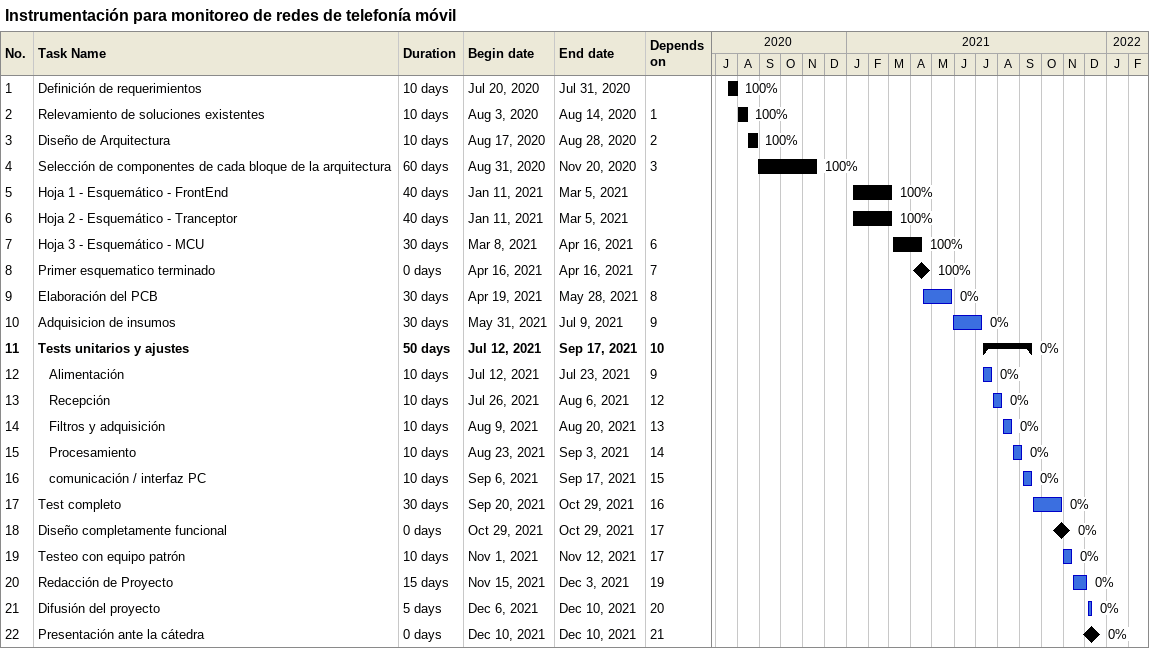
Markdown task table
Instrumentación para monitoreo de redes de telefonía móvil

| ID | Level | Task | Duration | Start | Finish | Predecessors | % complete |
|---|---|---|---|---|---|---|---|
| 1 | 1 | Definición de requerimientos | 10d | 2020-07-20 | 2020-07-31 |  | 100 |
| 2 | 1 | Relevamiento de soluciones existentes | 10d | 2020-08-03 | 2020-08-14 | 1 | 100 |
| 3 | 1 | Diseño de Arquitectura | 10d | 2020-08-17 | 2020-08-28 | 2 | 100 |
| 4 | 1 | Selección de componentes de cada bloque de la arquitectura | 60d | 2020-08-31 | 2020-11-20 | 3 | 100 |
| 5 | 1 | Hoja 1 - Esquemático - FrontEnd | 40d | 2021-01-11 | 2021-03-05 |  | 100 |
| 6 | 1 | Hoja 2 - Esquemático - Tranceptor | 40d | 2021-01-11 | 2021-03-05 |  | 100 |
| 7 | 1 | Hoja 3 - Esquemático - MCU | 30d | 2021-03-08 | 2021-04-16 | 6 | 100 |
| 8 | 1 | Primer esquematico terminado | 0d | 2021-04-16 | 2021-04-16 | 7 | 100 |
| 9 | 1 | Elaboración del PCB | 30d | 2021-04-19 | 2021-05-28 | 8 | 0 |
| 10 | 1 | Adquisicion de insumos | 30d | 2021-05-31 | 2021-07-09 | 9 | 0 |
| 11 | 1 | **Tests unitarios y ajustes** | 50d | 2021-07-12 | 2021-09-17 | 10 | 0 |
| 12 | 2 | Alimentación | 10d | 2021-07-12 | 2021-07-23 | 9 | 0 |
| 13 | 2 | Recepción | 10d | 2021-07-26 | 2021-08-06 | 12 | 0 |
| 14 | 2 | Filtros y adquisición | 10d | 2021-08-09 | 2021-08-20 | 13 | 0 |
| 15 | 2 | Procesamiento | 10d | 2021-08-23 | 2021-09-03 | 14 | 0 |
| 16 | 2 | comunicación / interfaz PC | 10d | 2021-09-06 | 2021-09-17 | 15 | 0 |
| 17 | 1 | Test completo | 30d | 2021-09-20 | 2021-10-29 | 16 | 0 |
| 18 | 1 | Diseño completamente funcional | 0d | 2021-10-29 | 2021-10-29 | 17 | 0 |
| 19 | 1 | Testeo con equipo patrón | 10d | 2021-11-01 | 2021-11-12 | 17 | 0 |
| 20 | 1 | Redacción de Proyecto | 15d | 2021-11-15 | 2021-12-03 | 19 | 0 |
| 21 | 1 | Difusión del proyecto | 5d | 2021-12-06 | 2021-12-10 | 20 | 0 |
| 22 | 1 | Presentación ante la cátedra | 0d | 2021-12-10 | 2021-12-10 | 21 | 0 |
